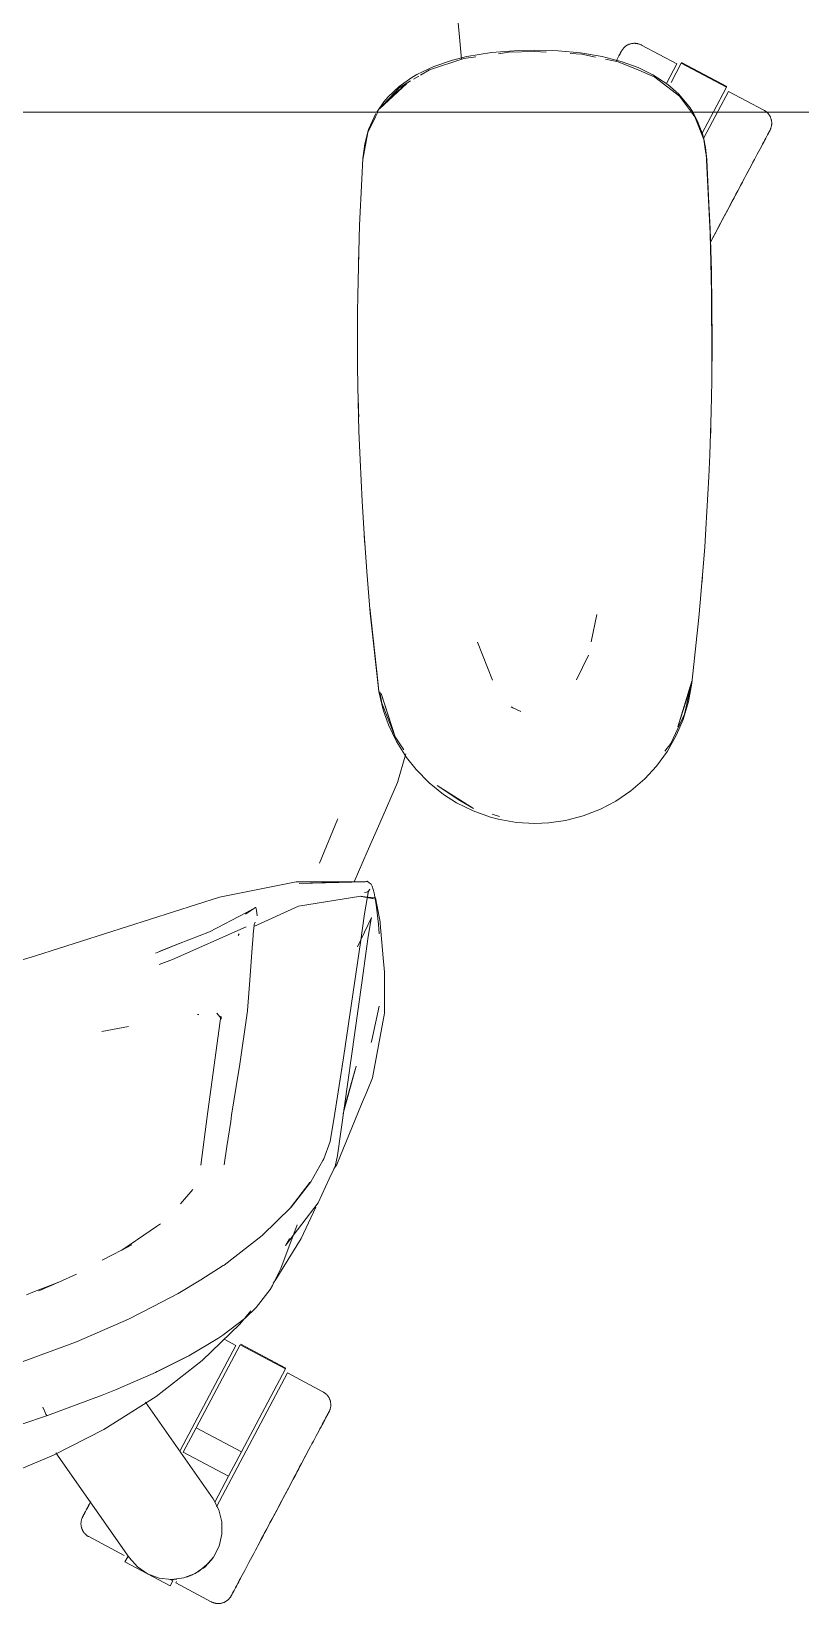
# Model space of a CAD drawing. Header units: millimetres. Extents: x 155927 to 317870, y -36033 to 97293.
# Drawn here: x 177060.7 to 177270.9, y 16499.8 to 16929.3 of the extents above; entities that cross this region are included whole.
import ezdxf

# ---------------------------------------------------------------- set-up
doc = ezdxf.new("R2010")
doc.units = ezdxf.units.MM
doc.header["$MEASUREMENT"] = 0
doc.layers.add('G-IMPT', color=8, linetype='CONTINUOUS', lineweight=9)
doc.layers.add('I-FURN', color=8, linetype='CONTINUOUS', lineweight=9)

msp = doc.modelspace()

# ---------------------------------------------------------------- linework, layer by layer
at = {"layer": 'G-IMPT'}
for p, q in [((177178.25, 16921.73), (177176.81, 16937.61)), ((177179.71, 16922.41), (177186.47, 16923.53)), ((177193.79, 16924.11), (177186.47, 16923.53)), ((177191.13, 16923.59), (177188.35, 16923.2)), ((177191.13, 16923.59), (177198.3, 16923.82)), ((177193.79, 16924.11), (177198.3, 16924.2)), ((177198.3, 16924.2), (177204.63, 16924.02)), ((177201.4, 16923.63), (177198.3, 16923.82)), ((177210.78, 16923.45), (177204.63, 16924.02)), ((177211.12, 16923.04), (177207.92, 16923.23)), ((177210.78, 16923.45), (177216.72, 16922.45)), ((177214.87, 16922.27), (177211.12, 16923.04)), ((177170.7, 16919.7), (177166.06, 16917.49)), ((177169.48, 16918.83), (177167.03, 16917.37)), ((177178.87, 16921.86), (177169.48, 16918.83)), ((177175.78, 16921.44), (177170.7, 16919.7)), ((177175.78, 16921.44), (177179.71, 16922.41)), ((177182.16, 16922.33), (177178.87, 16921.86)), ((177222.2, 16921.02), (177216.72, 16922.45)), ((177221.08, 16921), (177217.62, 16921.71)), ((177221.08, 16921), (177226.71, 16918.67)), ((177222.2, 16921.02), (177226.53, 16919.44)), ((177230.6, 16917.45), (177226.53, 16919.44)), ((177231.1, 16916.83), (177226.71, 16918.67)), ((177163.26, 16915.07), (177155.87, 16908.16)), ((177164.33, 16915.76), (177161.18, 16913.87)), ((177161.23, 16914.24), (177164.69, 16916.69)), ((177163.26, 16915.07), (177161.79, 16913.79)), ((177166.06, 16917.49), (177164.69, 16916.69)), ((177166.56, 16917.09), (177165.12, 16916.23)), ((177230.6, 16917.45), (177234.65, 16914.8)), ((177237.89, 16911.61), (177231.1, 16916.83)), ((177234.65, 16914.8), (177237.69, 16912.13)), ((177155.1, 16907.2), (177157.05, 16910.05)), ((177161.18, 16913.87), (177155.87, 16908.16)), ((177155.87, 16908.16), (177158.11, 16910.57)), ((177158.19, 16911.38), (177157.05, 16910.05)), ((177161.64, 16913.65), (177158.11, 16910.57)), ((177158.19, 16911.38), (177161.23, 16914.24)), ((177240.77, 16908.39), (177237.69, 16912.13)), ((177241.16, 16907.2), (177237.89, 16911.61)), ((177154.77, 16905.93), (177152.67, 16901.67)), ((177154.85, 16906.83), (177152.86, 16902.51)), ((177154.77, 16905.93), (177155.4, 16907.2)), ((177241.45, 16907.2), (177240.77, 16908.39)), ((177242.06, 16905.99), (177241.16, 16907.2)), ((177242.72, 16904.96), (177241.45, 16907.2)), ((177244.47, 16899.79), (177242.06, 16905.99)), ((177152.67, 16901.67), (177151.3, 16894.32)), ((177151.8, 16898.55), (177152.86, 16902.51)), ((177242.72, 16904.96), (177244.12, 16901.32)), ((177151.3, 16894.55), (177151.8, 16898.55)), ((177244.49, 16899.97), (177244.12, 16901.32)), ((177244.47, 16899.79), (177245.05, 16895.94)), ((177244.49, 16899.97), (177244.93, 16897.57)), ((177245.18, 16895.93), (177244.93, 16897.57)), ((177151.01, 16888.88), (177151.3, 16894.55)), ((177246.23, 16875.35), (177245.18, 16895.93)), ((177246.27, 16874.14), (177245.18, 16895.93)), ((177245.18, 16895.93), (177245.3, 16894.32)), ((177246.27, 16874.14), (177245.3, 16894.32)), ((177151.01, 16888.88), (177150.4, 16876.32)), ((177150.27, 16872.78), (177150.4, 16876.32)), ((177149.89, 16857.11), (177150.27, 16872.78)), ((177246.73, 16853.96), (177246.23, 16875.35)), ((177246.57, 16863.79), (177246.23, 16875.35)), ((177246.23, 16875.35), (177246.27, 16874.14)), ((177246.73, 16853.96), (177246.27, 16874.14)), ((177150.22, 16869.38), (177150.07, 16866.05)), ((177150.07, 16863.83), (177150.07, 16866.05)), ((177246.69, 16833.77), (177246.57, 16863.79)), ((177246.73, 16853.96), (177246.57, 16863.79)), ((177246.57, 16863.79), (177246.78, 16844.57)), ((177149.89, 16857.11), (177149.84, 16852.6)), ((177246.71, 16855.99), (177246.64, 16857.9)), ((177246.69, 16853.47), (177246.71, 16855.99)), ((177149.84, 16852.6), (177149.85, 16837.88)), ((177246.69, 16833.77), (177246.73, 16853.96)), ((177246.69, 16833.77), (177246.78, 16844.57)), ((177149.92, 16832.41), (177149.85, 16837.88)), ((177246.69, 16833.77), (177246.52, 16825.35)), ((177149.92, 16832.41), (177150.22, 16820.1)), ((177150.06, 16825.63), (177150.06, 16827.71)), ((177150.14, 16823.98), (177150.06, 16825.63)), ((177246.14, 16813.59), (177246.52, 16825.35)), ((177150.51, 16812.23), (177150.22, 16820.1)), ((177246.28, 16818.48), (177246.39, 16820.41)), ((177246.39, 16820.41), (177246.4, 16821.91)), ((177150.51, 16812.23), (177151.05, 16800.92)), ((177246.14, 16813.59), (177245.88, 16807.57)), ((177245.07, 16793.43), (177245.88, 16807.57)), ((177151.61, 16792.05), (177151.05, 16800.92)), ((177151.61, 16792.05), (177152.34, 16781.76)), ((177151.75, 16790.01), (177151.66, 16791.91)), ((177151.75, 16790.01), (177151.88, 16788.59)), ((177244.75, 16788.34), (177245.07, 16793.43)), ((177244.75, 16788.34), (177243.5, 16773.29)), ((177153.32, 16770.36), (177152.34, 16781.76)), ((177244.09, 16780.16), (177243.93, 16778.48)), ((177243.5, 16773.29), (177243.15, 16769.16)), ((177155.68, 16748.93), (177153.22, 16771.88)), ((177153.22, 16771.88), (177155.34, 16751.74)), ((177155.68, 16748.93), (177153.32, 16770.36)), ((177215.28, 16769.95), (177213.7, 16762.51)), ((177243.15, 16769.16), (177241.25, 16751.23)), ((177182.58, 16762.45), (177186.72, 16752.02)), ((177209.67, 16752.11), (177212.94, 16758.9)), ((177155.68, 16748.93), (177155.34, 16751.74)), ((177241.25, 16751.74), (177237.42, 16739.28)), ((177239.2, 16742.77), (177241.12, 16751.18)), ((177241.25, 16751.74), (177240.33, 16748.43)), ((177241.25, 16751.23), (177240.35, 16746.19)), ((177155.68, 16748.93), (177156.83, 16743.97)), ((177155.89, 16748.85), (177156.47, 16745.8)), ((177160.08, 16736.57), (177156.26, 16748.43)), ((177159.18, 16739.28), (177156.26, 16748.43)), ((177237.42, 16739.28), (177240.33, 16748.43)), ((177156.47, 16745.8), (177160.08, 16736.57)), ((177158.28, 16739.83), (177156.83, 16743.97)), ((177192.25, 16744.5), (177191.8, 16744.79)), ((177194.47, 16743.48), (177192.25, 16744.5)), ((177239.2, 16742.77), (177235.47, 16734.71)), ((177238.89, 16741.32), (177240.35, 16746.19)), ((177160.47, 16735.25), (177158.28, 16739.83)), ((177160.08, 16736.57), (177159.18, 16739.28)), ((177237.07, 16737.09), (177238.89, 16741.32)), ((177160.08, 16736.57), (177162.5, 16733)), ((177160.47, 16735.25), (177163.2, 16730.93)), ((177233.87, 16732.6), (177235.47, 16734.71)), ((177237.07, 16737.09), (177234.56, 16732.64)), ((177160.76, 16724.09), (177163.01, 16731.91)), ((177165.82, 16727.62), (177163.2, 16730.93)), ((177231.57, 16728.56), (177234.56, 16732.64)), ((177169.37, 16724.01), (177165.82, 16727.62)), ((177231.57, 16728.56), (177228.4, 16725.12)), ((177160.76, 16724.09), (177155.9, 16712.97)), ((177169.37, 16724.01), (177173.35, 16720.82)), ((177181.5, 16716.96), (177171.55, 16723.29)), ((177177.82, 16719.13), (177171.55, 16723.29)), ((177220.4, 16718.97), (177224.57, 16721.8)), ((177224.57, 16721.8), (177228.4, 16725.12)), ((177176.9, 16718.56), (177173.35, 16720.82)), ((177181.4, 16716.32), (177176.9, 16718.56)), ((177181.5, 16716.96), (177177.82, 16719.13)), ((177216.23, 16716.78), (177211.52, 16714.95)), ((177220.4, 16718.97), (177216.23, 16716.78)), ((177139.45, 16702.07), (177144.37, 16713.93)), ((177144.48, 16714.19), (177144.37, 16713.93)), ((177155.9, 16712.97), (177152.48, 16705.13)), ((177181.4, 16716.32), (177186.18, 16714.61)), ((177188.31, 16714.04), (177186.18, 16714.61)), ((177186.61, 16715.41), (177188.64, 16714.79)), ((177193.26, 16713.16), (177188.31, 16714.04)), ((177198.3, 16712.87), (177193.26, 16713.16)), ((177198.3, 16712.87), (177202.14, 16713.04)), ((177206.66, 16713.69), (177202.14, 16713.04)), ((177206.66, 16713.69), (177211.52, 16714.95)), ((177152.48, 16705.13), (177148.91, 16696.96)), ((177112.06, 16692.73), (177133.02, 16696.93)), ((177133.02, 16696.93), (177151.88, 16696.97)), ((177133.9, 16696.49), (177152.35, 16697.07)), ((177133.9, 16696.49), (177151.88, 16696.97)), ((177152.47, 16697.1), (177151.6, 16696.91)), ((177151.6, 16696.91), (177151.71, 16696.93)), ((177151.88, 16696.97), (177151.71, 16696.93)), ((177152.35, 16697.07), (177151.88, 16696.97)), ((177152.47, 16697.1), (177153.04, 16696.71)), ((177153.53, 16696.33), (177153.04, 16696.71)), ((177153.53, 16696.33), (177153.85, 16695.79)), ((177154.4, 16693.93), (177153.85, 16695.79)), ((177061.82, 16676.74), (177112.06, 16692.73)), ((177133.72, 16690.3), (177150.76, 16693.01)), ((177154.34, 16692.33), (177150.76, 16693.01)), ((177154.34, 16692.33), (177150.8, 16692.95)), ((177150.8, 16692.95), (177154.76, 16692.56)), ((177152.82, 16694.47), (177151.71, 16688.2)), ((177152.27, 16694.12), (177151.77, 16694.04)), ((177152.27, 16694.12), (177152.81, 16694.44)), ((177152.65, 16693.85), (177153.21, 16694.94)), ((177152.65, 16693.85), (177152.82, 16694.47)), ((177152.81, 16694.44), (177153.21, 16694.94)), ((177154.94, 16690.65), (177154.4, 16693.93)), ((177155.2, 16690.24), (177154.76, 16692.56)), ((177109.34, 16683.31), (177119.45, 16688.59)), ((177121.91, 16689.94), (177119.2, 16688.1)), ((177121.91, 16689.94), (177119.45, 16688.59)), ((177133.72, 16690.3), (177121.43, 16684.71)), ((177121.91, 16689.94), (177121.74, 16689.97)), ((177122.04, 16689.91), (177121.91, 16689.94)), ((177122.19, 16689.22), (177122.04, 16689.91)), ((177122.35, 16687.69), (177122.19, 16689.22)), ((177149.81, 16679.21), (177153.62, 16687.23)), ((177150.6, 16680.35), (177151.71, 16688.2)), ((177153.62, 16687.23), (177153.47, 16686.36)), ((177154.94, 16690.65), (177155.02, 16690.04)), ((177155.53, 16685.35), (177155.02, 16690.04)), ((177155.2, 16690.24), (177156.01, 16685.99)), ((177099.24, 16675.76), (177119.4, 16684.68)), ((177109.34, 16683.31), (177100.87, 16680.05)), ((177117.23, 16682.3), (177117.5, 16682.74)), ((177121.29, 16682.66), (177121.25, 16682.29)), ((177121.29, 16682.66), (177121.58, 16685.12)), ((177121.58, 16685.12), (177121.6, 16685.18)), ((177121.87, 16685.96), (177121.6, 16685.18)), ((177153.47, 16686.36), (177152.64, 16681.34)), ((177155.53, 16685.35), (177155.75, 16682.76)), ((177156.05, 16685.52), (177156.01, 16685.99)), ((177156.86, 16676.2), (177156.05, 16685.52)), ((177101.08, 16680.06), (177095.58, 16677.88)), ((177095.98, 16678.04), (177101.08, 16680.06)), ((177100.87, 16680.05), (177095.98, 16678.04)), ((177121, 16678.88), (177120.36, 16670.04)), ((177121, 16678.88), (177121.25, 16682.29)), ((177146.04, 16649.47), (177150.6, 16680.35)), ((177150.99, 16669.38), (177152.43, 16680.04)), ((177152.64, 16681.34), (177152.43, 16680.04)), ((177061.82, 16676.74), (177031.84, 16667.56)), ((177095.98, 16678.04), (177094.56, 16677.48)), ((177095.58, 16674.36), (177099.24, 16675.76)), ((177156.86, 16676.2), (177157.2, 16672.24)), ((177119.74, 16661.79), (177120.36, 16670.04)), ((177157.2, 16672.24), (177157.2, 16668.07)), ((177150.99, 16669.38), (177144.31, 16622.17)), ((177157.17, 16661.1), (177157.2, 16668.07)), ((177111.35, 16661.05), (177112.6, 16659.49)), ((177119.73, 16661.71), (177117.52, 16646.5)), ((177119.73, 16661.71), (177119.74, 16661.79)), ((177155.76, 16662.97), (177153.72, 16653.66)), ((177157.17, 16661.1), (177153.93, 16643.41)), ((177079.93, 16656.02), (177087.19, 16657.43)), ((177106.41, 16660.7), (177106.06, 16660.66)), ((177108.73, 16632.87), (177112.47, 16660.2)), ((177112.47, 16660.2), (177112.52, 16659.94)), ((177112.56, 16659.7), (177112.52, 16659.94)), ((177153.72, 16653.66), (177153.56, 16653.09)), ((177145.95, 16648.87), (177143.65, 16633.71)), ((177146.04, 16649.47), (177143.71, 16634.28)), ((177145.95, 16648.87), (177143.71, 16634.28)), ((177117.28, 16644.95), (177115.41, 16633.17)), ((177117.52, 16646.5), (177117.28, 16644.95)), ((177149.44, 16646.59), (177145.93, 16633.64)), ((177149.44, 16646.59), (177146.08, 16634.7)), ((177150.95, 16636.18), (177152.34, 16639.55)), ((177153.93, 16643.41), (177152.34, 16639.55)), ((177144.15, 16619.73), (177150.95, 16636.18)), ((177108.73, 16632.87), (177106.95, 16619.51)), ((177114.09, 16624.68), (177115.15, 16631.51)), ((177115.15, 16631.51), (177115.41, 16633.17)), ((177142.35, 16626.03), (177143.65, 16633.71)), ((177114.09, 16624.68), (177113.34, 16619.6)), ((177140.6, 16621.24), (177142.35, 16626.03)), ((177106.95, 16619.51), (177107.1, 16619.98)), ((177137.09, 16614.99), (177140.38, 16620.82)), ((177140.6, 16621.24), (177140.38, 16620.82)), ((177142.1, 16615.81), (177143.67, 16619.17)), ((177143.38, 16618.56), (177144.15, 16619.73)), ((177144.31, 16622.17), (177143.67, 16619.17)), ((177136.77, 16614.76), (177131.37, 16607.81)), ((177131.67, 16608.02), (177137.09, 16614.99)), ((177136.77, 16614.76), (177134.18, 16611.38)), ((177139.03, 16609.23), (177142.1, 16615.81)), ((177101.45, 16609.01), (177104.79, 16612.92)), ((177131.37, 16607.81), (177134.18, 16611.38)), ((177131.67, 16608.02), (177123.77, 16600.29)), ((177130.12, 16597.58), (177139.03, 16609.23)), ((177134.41, 16599.47), (177138.39, 16608.1)), ((177089.69, 16599.24), (177094.82, 16602.74)), ((177094.82, 16602.74), (177095.92, 16603.49)), ((177133.35, 16603.24), (177128.84, 16591.33)), ((177080.02, 16593.61), (177088.13, 16597.8)), ((177085.35, 16596.29), (177089.11, 16598.85)), ((177085.35, 16596.29), (177088.13, 16597.8)), ((177089.11, 16598.85), (177089.69, 16599.24)), ((177123.77, 16600.29), (177113.34, 16592.26)), ((177127.29, 16588.02), (177134.41, 16599.47)), ((177130.12, 16597.58), (177131.23, 16599.53)), ((177113.34, 16592.26), (177113.08, 16592.1)), ((177072.98, 16589.74), (177068.13, 16587.54)), ((177106.98, 16588.21), (177100.76, 16584.45)), ((177106.98, 16588.21), (177113.08, 16592.1)), ((177126.59, 16586.67), (177127.77, 16589.1)), ((177127.29, 16588.02), (177126.78, 16587.26)), ((177127.77, 16589.1), (177128.84, 16591.33)), ((177059.32, 16584.15), (177061.05, 16584.82)), ((177068.13, 16587.54), (177061.05, 16584.82)), ((177068.13, 16587.54), (177062.69, 16585.23)), ((177093.96, 16580.88), (177100.76, 16584.45)), ((177125.98, 16585.53), (177122.12, 16580.67)), ((177126.59, 16586.67), (177125.98, 16585.53)), ((177093.96, 16580.88), (177087.24, 16577.49)), ((177120.67, 16579.77), (177117.67, 16576.1)), ((177119.09, 16577.77), (177122.12, 16580.67)), ((177073.01, 16571.31), (177087.24, 16577.49)), ((177117.67, 16576.1), (177107.38, 16566.14)), ((177119.09, 16577.77), (177112.96, 16573.06)), ((177073.01, 16571.31), (177058.13, 16565.85)), ((177103.67, 16567.46), (177111.67, 16572.19)), ((177112.96, 16573.06), (177111.67, 16572.19)), ((177094.62, 16562.93), (177103.67, 16567.46)), ((177094.62, 16562.93), (177103.07, 16567.15)), ((177095.06, 16563.15), (177103.67, 16567.46)), ((177103.67, 16567.46), (177103.07, 16567.15)), ((177094.62, 16562.93), (177083.66, 16558.16)), ((177095.06, 16563.15), (177094.62, 16562.93)), ((177094.78, 16556.34), (177107.38, 16566.14)), ((177083.66, 16558.16), (177079.98, 16556.68)), ((177079.98, 16556.68), (177065.02, 16551.11)), ((177094.78, 16556.34), (177080.48, 16547.36)), ((177065.02, 16551.15), (177058.09, 16548.74)), ((177064.24, 16552.38), (177063.81, 16553.43)), ((177063.81, 16553.43), (177064.04, 16552.84)), ((177064.24, 16552.38), (177064.04, 16552.84)), ((177064.24, 16552.38), (177064.52, 16551.73)), ((177064.24, 16552.38), (177064.62, 16551.55)), ((177064.52, 16551.73), (177064.62, 16551.55)), ((177064.89, 16551.14), (177064.62, 16551.55)), ((177064.62, 16551.55), (177064.84, 16551.16)), ((177064.89, 16551.14), (177064.84, 16551.16)), ((177064.89, 16551.14), (177065.02, 16551.15)), ((177065.02, 16551.11), (177064.89, 16551.14)), ((177080.48, 16547.36), (177066.71, 16540.27)), ((177048.73, 16532.75), (177066.71, 16540.27))]:
    msp.add_line(p, q, dxfattribs=at)
at = {"layer": 'I-FURN'}
for p, q in [((177221.46, 16922.92), (177221.3, 16922.63)), ((177221.37, 16922.77), (177221.52, 16923.05)), ((177221.59, 16923.18), (177221.46, 16922.92)), ((177221.52, 16923.05), (177221.65, 16923.29)), ((177221.71, 16923.4), (177221.59, 16923.18)), ((177221.65, 16923.29), (177221.76, 16923.49)), ((177221.81, 16923.58), (177221.71, 16923.4)), ((177221.76, 16923.49), (177221.84, 16923.65)), ((177221.88, 16923.72), (177221.81, 16923.58)), ((177221.84, 16923.65), (177221.91, 16923.77)), ((177221.93, 16923.82), (177221.88, 16923.72)), ((177221.91, 16923.77), (177221.95, 16923.85)), ((177221.97, 16923.88), (177221.93, 16923.82)), ((177221.95, 16923.85), (177221.97, 16923.9)), ((177221.97, 16923.9), (177221.98, 16923.9)), ((177221.98, 16923.9), (177221.97, 16923.88)), ((177221.98, 16923.9), (177222.06, 16924.04)), ((177222.06, 16924.04), (177222.14, 16924.18)), ((177222.14, 16924.18), (177222.23, 16924.31)), ((177222.23, 16924.31), (177222.32, 16924.45)), ((177222.32, 16924.45), (177222.42, 16924.57)), ((177222.42, 16924.57), (177222.53, 16924.69)), ((177222.53, 16924.69), (177222.64, 16924.81)), ((177222.64, 16924.81), (177222.75, 16924.93)), ((177222.75, 16924.93), (177222.87, 16925.03)), ((177222.87, 16925.03), (177222.99, 16925.14)), ((177222.99, 16925.14), (177223.12, 16925.24)), ((177223.12, 16925.24), (177223.25, 16925.33)), ((177223.25, 16925.33), (177223.39, 16925.42)), ((177223.39, 16925.42), (177223.53, 16925.5)), ((177223.53, 16925.5), (177223.67, 16925.58)), ((177223.67, 16925.58), (177223.81, 16925.65)), ((177223.81, 16925.65), (177223.96, 16925.72)), ((177223.96, 16925.72), (177224.11, 16925.78)), ((177224.11, 16925.78), (177224.26, 16925.83)), ((177224.26, 16925.83), (177224.41, 16925.88)), ((177224.41, 16925.88), (177224.57, 16925.92)), ((177224.57, 16925.92), (177224.73, 16925.96)), ((177224.73, 16925.96), (177224.88, 16925.99)), ((177224.88, 16925.99), (177225.04, 16926.01)), ((177225.04, 16926.01), (177225.2, 16926.03)), ((177225.2, 16926.03), (177225.37, 16926.04)), ((177225.37, 16926.04), (177225.53, 16926.04)), ((177225.53, 16926.04), (177225.69, 16926.04)), ((177225.69, 16926.04), (177225.85, 16926.03)), ((177225.85, 16926.03), (177226.01, 16926.01)), ((177226.01, 16926.01), (177226.17, 16925.99)), ((177226.17, 16925.99), (177226.33, 16925.96)), ((177226.33, 16925.96), (177226.49, 16925.93)), ((177226.49, 16925.93), (177226.64, 16925.89)), ((177226.64, 16925.89), (177226.8, 16925.84)), ((177226.8, 16925.84), (177226.95, 16925.79)), ((177226.95, 16925.79), (177227.1, 16925.73)), ((177227.1, 16925.73), (177227.24, 16925.66)), ((177227.24, 16925.66), (177227.39, 16925.59)), ((177227.39, 16925.59), (177227.43, 16925.57)), ((177237.11, 16920.42), (177227.43, 16925.57)), ((177220.58, 16921.27), (177220.81, 16921.7)), ((177220.92, 16921.92), (177220.7, 16921.51)), ((177220.81, 16921.7), (177221.02, 16922.09)), ((177221.12, 16922.29), (177220.92, 16921.92)), ((177221.02, 16922.09), (177221.2, 16922.45)), ((177221.3, 16922.63), (177221.12, 16922.29)), ((177221.2, 16922.45), (177221.37, 16922.77)), ((177234.35, 16915.23), (177237.11, 16920.42)), ((177235.53, 16915.31), (177238.34, 16920.6)), ((177238.34, 16920.6), (177250.71, 16914.03)), ((177250.8, 16914.2), (177238.43, 16920.77)), ((177250.71, 16914.03), (177247.15, 16907.34)), ((177248.43, 16907.62), (177251.24, 16912.91)), ((177260.93, 16907.76), (177251.24, 16912.91)), ((176160.49, 16907.2), (177560.49, 16907.2)), ((177560.49, 16907.2), (176160.49, 16907.2)), ((177247.15, 16907.34), (177244.05, 16901.52)), ((177244.51, 16900.24), (177248.43, 16907.62)), ((177260.93, 16907.76), (177261.07, 16907.68)), ((177261.07, 16907.68), (177261.2, 16907.59)), ((177261.2, 16907.59), (177261.34, 16907.51)), ((177261.34, 16907.51), (177261.47, 16907.41)), ((177261.47, 16907.41), (177261.6, 16907.31)), ((177261.6, 16907.31), (177261.72, 16907.21)), ((177261.72, 16907.21), (177261.84, 16907.1)), ((177261.84, 16907.1), (177261.95, 16906.98)), ((177261.95, 16906.98), (177262.06, 16906.86)), ((177262.06, 16906.86), (177262.16, 16906.74)), ((177262.16, 16906.74), (177262.26, 16906.61)), ((177262.26, 16906.61), (177262.36, 16906.48)), ((177262.36, 16906.48), (177262.44, 16906.35)), ((177262.44, 16906.35), (177262.53, 16906.21)), ((177262.53, 16906.21), (177262.6, 16906.07)), ((177262.6, 16906.07), (177262.68, 16905.92)), ((177262.68, 16905.92), (177262.74, 16905.78)), ((177262.74, 16905.78), (177262.8, 16905.63)), ((177261.99, 16901.17), (177262.14, 16901.45)), ((177262.21, 16901.59), (177262.07, 16901.33)), ((177262.14, 16901.45), (177262.27, 16901.69)), ((177262.33, 16901.81), (177262.21, 16901.59)), ((177262.27, 16901.69), (177262.37, 16901.89)), ((177262.42, 16901.99), (177262.33, 16901.81)), ((177262.37, 16901.89), (177262.46, 16902.06)), ((177262.5, 16902.13), (177262.42, 16901.99)), ((177262.46, 16902.06), (177262.52, 16902.18)), ((177262.55, 16902.23), (177262.5, 16902.13)), ((177262.52, 16902.18), (177262.57, 16902.26)), ((177262.58, 16902.29), (177262.55, 16902.23)), ((177262.57, 16902.26), (177262.59, 16902.3)), ((177262.59, 16902.31), (177262.58, 16902.29)), ((177262.61, 16902.35), (177262.59, 16902.31)), ((177262.59, 16902.3), (177262.59, 16902.31)), ((177262.68, 16902.49), (177262.61, 16902.35)), ((177262.75, 16902.64), (177262.68, 16902.49)), ((177262.81, 16902.79), (177262.75, 16902.64)), ((177262.8, 16905.63), (177262.86, 16905.47)), ((177262.86, 16902.94), (177262.81, 16902.79)), ((177262.86, 16905.47), (177262.9, 16905.32)), ((177262.91, 16903.09), (177262.86, 16902.94)), ((177262.9, 16905.32), (177262.95, 16905.17)), ((177262.95, 16903.25), (177262.91, 16903.09)), ((177262.95, 16905.17), (177262.98, 16905.01)), ((177262.99, 16903.41), (177262.95, 16903.25)), ((177262.98, 16905.01), (177263.01, 16904.85)), ((177263.01, 16903.57), (177262.99, 16903.41)), ((177263.01, 16904.85), (177263.03, 16904.69)), ((177263.04, 16903.72), (177263.01, 16903.57)), ((177263.03, 16904.69), (177263.05, 16904.53)), ((177263.05, 16903.89), (177263.04, 16903.72)), ((177263.05, 16904.53), (177263.06, 16904.37)), ((177263.06, 16904.05), (177263.05, 16903.89)), ((177263.06, 16904.37), (177263.06, 16904.21)), ((177263.06, 16904.21), (177263.06, 16904.05)), ((177259.77, 16897), (177260.09, 16897.6)), ((177260.26, 16897.92), (177259.95, 16897.33)), ((177260.09, 16897.6), (177260.4, 16898.17)), ((177260.55, 16898.47), (177260.26, 16897.92)), ((177260.4, 16898.17), (177260.68, 16898.71)), ((177260.83, 16898.98), (177260.55, 16898.47)), ((177260.68, 16898.71), (177260.95, 16899.21)), ((177261.08, 16899.47), (177260.83, 16898.98)), ((177260.95, 16899.21), (177261.19, 16899.68)), ((177261.32, 16899.91), (177261.08, 16899.47)), ((177261.19, 16899.68), (177261.42, 16900.11)), ((177261.54, 16900.32), (177261.32, 16899.91)), ((177261.42, 16900.11), (177261.63, 16900.5)), ((177261.74, 16900.7), (177261.54, 16900.32)), ((177261.63, 16900.5), (177261.82, 16900.85)), ((177261.91, 16901.03), (177261.74, 16900.7)), ((177261.82, 16900.85), (177261.99, 16901.17)), ((177262.07, 16901.33), (177261.91, 16901.03)), ((177257.52, 16892.76), (177257.93, 16893.54)), ((177257.93, 16893.54), (177258.33, 16894.29)), ((177258.33, 16894.29), (177258.71, 16895.01)), ((177258.71, 16895.01), (177259.08, 16895.71)), ((177259.08, 16895.71), (177259.44, 16896.37)), ((177259.44, 16896.37), (177259.77, 16897)), ((177255.53, 16889.02), (177255.05, 16888.12)), ((177255.27, 16888.54), (177255.74, 16889.42)), ((177255.99, 16889.89), (177255.53, 16889.02)), ((177255.74, 16889.42), (177256.2, 16890.29)), ((177256.45, 16890.75), (177255.99, 16889.89)), ((177256.2, 16890.29), (177256.65, 16891.14)), ((177256.89, 16891.59), (177256.45, 16890.75)), ((177256.65, 16891.14), (177257.09, 16891.96)), ((177257.09, 16891.96), (177257.52, 16892.76)), ((177253.06, 16884.38), (177252.54, 16883.41)), ((177252.78, 16883.86), (177253.29, 16884.82)), ((177253.57, 16885.33), (177253.06, 16884.38)), ((177253.29, 16884.82), (177253.8, 16885.77)), ((177254.07, 16886.28), (177253.57, 16885.33)), ((177253.8, 16885.77), (177254.3, 16886.71)), ((177254.56, 16887.21), (177254.07, 16886.28)), ((177254.3, 16886.71), (177254.79, 16887.63)), ((177255.05, 16888.12), (177254.56, 16887.21)), ((177254.79, 16887.63), (177255.27, 16888.54)), ((177250.97, 16880.45), (177250.44, 16879.45)), ((177250.68, 16879.91), (177251.21, 16880.91)), ((177251.5, 16881.44), (177250.97, 16880.45)), ((177251.21, 16880.91), (177251.74, 16881.9)), ((177252.02, 16882.43), (177251.5, 16881.44)), ((177251.74, 16881.9), (177252.26, 16882.88)), ((177252.54, 16883.41), (177252.02, 16882.43)), ((177252.26, 16882.88), (177252.78, 16883.86)), ((177248.01, 16874.89), (177248.55, 16875.89)), ((177248.84, 16876.44), (177248.3, 16875.43)), ((177248.55, 16875.89), (177249.08, 16876.9)), ((177249.37, 16877.44), (177248.84, 16876.44)), ((177249.08, 16876.9), (177249.62, 16877.9)), ((177249.91, 16878.45), (177249.37, 16877.44)), ((177249.62, 16877.9), (177250.15, 16878.91)), ((177250.44, 16879.45), (177249.91, 16878.45)), ((177250.15, 16878.91), (177250.68, 16879.91)), ((177246.71, 16872.44), (177246.19, 16871.46)), ((177246.43, 16871.91), (177246.96, 16872.9)), ((177247.24, 16873.43), (177246.71, 16872.44)), ((177246.96, 16872.9), (177247.48, 16873.89)), ((177247.77, 16874.43), (177247.24, 16873.43)), ((177247.48, 16873.89), (177248.01, 16874.89)), ((177248.3, 16875.43), (177247.77, 16874.43)), ((177116.55, 16570.29), (177113.4, 16571.97)), ((177101.3, 16541.59), (177116.55, 16570.29)), ((177105.71, 16547.76), (177117.78, 16570.47)), ((177117.78, 16570.47), (177130.15, 16563.9)), ((177130.24, 16564.07), (177117.88, 16570.64)), ((177111.22, 16526.17), (177130.68, 16562.78)), ((177130.15, 16563.9), (177118.07, 16541.19)), ((177140.37, 16557.63), (177130.68, 16562.78)), ((177091.82, 16554.79), (177110.33, 16528.36)), ((177140.37, 16557.63), (177140.51, 16557.55)), ((177140.51, 16557.55), (177140.64, 16557.46)), ((177140.64, 16557.46), (177140.78, 16557.38)), ((177140.78, 16557.38), (177140.91, 16557.28)), ((177140.91, 16557.28), (177141.04, 16557.18)), ((177141.04, 16557.18), (177141.16, 16557.08)), ((177141.16, 16557.08), (177141.28, 16556.97)), ((177141.28, 16556.97), (177141.39, 16556.85)), ((177141.39, 16556.85), (177141.5, 16556.73)), ((177141.5, 16556.73), (177141.6, 16556.61)), ((177141.6, 16556.61), (177141.7, 16556.48)), ((177141.7, 16556.48), (177141.8, 16556.35)), ((177141.8, 16556.35), (177141.88, 16556.22)), ((177141.88, 16556.22), (177141.97, 16556.08)), ((177141.97, 16556.08), (177142.05, 16555.94)), ((177142.05, 16555.94), (177142.12, 16555.79)), ((177142.12, 16555.79), (177142.18, 16555.65)), ((177142.18, 16555.65), (177142.24, 16555.5)), ((177142.24, 16555.5), (177142.3, 16555.34)), ((177142.3, 16555.34), (177142.35, 16555.19)), ((177142.35, 16555.19), (177142.39, 16555.04)), ((177142.39, 16555.04), (177142.42, 16554.88)), ((177142.42, 16554.88), (177142.45, 16554.72)), ((177142.45, 16554.72), (177142.47, 16554.56)), ((177142.48, 16553.59), (177142.45, 16553.44)), ((177142.47, 16554.56), (177142.49, 16554.4)), ((177142.49, 16553.76), (177142.48, 16553.59)), ((177142.49, 16554.4), (177142.5, 16554.24)), ((177142.5, 16553.92), (177142.49, 16553.76)), ((177142.5, 16554.24), (177142.5, 16554.08)), ((177142.5, 16554.08), (177142.5, 16553.92)), ((177140.52, 16549.34), (177140.27, 16548.85)), ((177140.39, 16549.08), (177140.63, 16549.55)), ((177140.76, 16549.78), (177140.52, 16549.34)), ((177140.63, 16549.55), (177140.86, 16549.98)), ((177140.98, 16550.19), (177140.76, 16549.78)), ((177140.86, 16549.98), (177141.07, 16550.37)), ((177141.18, 16550.57), (177140.98, 16550.19)), ((177141.07, 16550.37), (177141.26, 16550.72)), ((177141.35, 16550.9), (177141.18, 16550.57)), ((177141.26, 16550.72), (177141.43, 16551.04)), ((177141.51, 16551.2), (177141.35, 16550.9)), ((177141.43, 16551.04), (177141.58, 16551.32)), ((177141.65, 16551.46), (177141.51, 16551.2)), ((177141.58, 16551.32), (177141.71, 16551.56)), ((177141.77, 16551.68), (177141.65, 16551.46)), ((177141.71, 16551.56), (177141.81, 16551.76)), ((177141.86, 16551.86), (177141.77, 16551.68)), ((177141.81, 16551.76), (177141.9, 16551.93)), ((177141.94, 16552), (177141.86, 16551.86)), ((177141.9, 16551.93), (177141.96, 16552.05)), ((177141.99, 16552.1), (177141.94, 16552)), ((177141.96, 16552.05), (177142.01, 16552.13)), ((177142.02, 16552.16), (177141.99, 16552.1)), ((177142.01, 16552.13), (177142.03, 16552.17)), ((177142.03, 16552.18), (177142.02, 16552.16)), ((177142.05, 16552.22), (177142.03, 16552.18)), ((177142.03, 16552.17), (177142.03, 16552.18)), ((177142.12, 16552.36), (177142.05, 16552.22)), ((177142.19, 16552.51), (177142.12, 16552.36)), ((177142.25, 16552.66), (177142.19, 16552.51)), ((177142.3, 16552.81), (177142.25, 16552.66)), ((177142.35, 16552.96), (177142.3, 16552.81)), ((177142.39, 16553.12), (177142.35, 16552.96)), ((177142.43, 16553.28), (177142.39, 16553.12)), ((177142.45, 16553.44), (177142.43, 16553.28)), ((177102.18, 16541.12), (177105.71, 16547.76)), ((177105.71, 16547.76), (177118.07, 16541.19)), ((177138.15, 16544.88), (177138.52, 16545.58)), ((177138.52, 16545.58), (177138.88, 16546.24)), ((177138.88, 16546.24), (177139.21, 16546.87)), ((177139.21, 16546.87), (177139.53, 16547.47)), ((177139.7, 16547.79), (177139.39, 16547.2)), ((177139.53, 16547.47), (177139.84, 16548.04)), ((177139.99, 16548.34), (177139.7, 16547.79)), ((177139.84, 16548.04), (177140.12, 16548.58)), ((177140.27, 16548.85), (177139.99, 16548.34)), ((177140.12, 16548.58), (177140.39, 16549.08)), ((177087.4, 16512.31), (177067.38, 16540.9)), ((177102.18, 16541.12), (177114.54, 16534.55)), ((177118.07, 16541.19), (177114.54, 16534.55)), ((177135.64, 16540.16), (177136.09, 16541.01)), ((177136.33, 16541.46), (177135.89, 16540.62)), ((177136.09, 16541.01), (177136.53, 16541.83)), ((177136.53, 16541.83), (177136.96, 16542.63)), ((177136.96, 16542.63), (177137.37, 16543.41)), ((177137.37, 16543.41), (177137.77, 16544.16)), ((177137.77, 16544.16), (177138.15, 16544.88)), ((177133.24, 16535.64), (177133.74, 16536.58)), ((177134, 16537.08), (177133.51, 16536.15)), ((177133.74, 16536.58), (177134.23, 16537.5)), ((177134.49, 16537.99), (177134, 16537.08)), ((177134.23, 16537.5), (177134.71, 16538.41)), ((177134.97, 16538.89), (177134.49, 16537.99)), ((177134.71, 16538.41), (177135.18, 16539.29)), ((177135.43, 16539.76), (177134.97, 16538.89)), ((177135.18, 16539.29), (177135.64, 16540.16)), ((177135.89, 16540.62), (177135.43, 16539.76)), ((177114.54, 16534.55), (177110.79, 16527.49)), ((177131.46, 16532.3), (177130.94, 16531.31)), ((177131.18, 16531.77), (177131.7, 16532.75)), ((177131.98, 16533.28), (177131.46, 16532.3)), ((177131.7, 16532.75), (177132.22, 16533.73)), ((177132.5, 16534.25), (177131.98, 16533.28)), ((177132.22, 16533.73), (177132.73, 16534.69)), ((177133.01, 16535.2), (177132.5, 16534.25)), ((177132.73, 16534.69), (177133.24, 16535.64)), ((177133.51, 16536.15), (177133.01, 16535.2)), ((177110.33, 16528.36), (177111.91, 16525.38)), ((177128.52, 16526.77), (177129.06, 16527.77)), ((177129.35, 16528.32), (177128.81, 16527.31)), ((177129.06, 16527.77), (177129.59, 16528.78)), ((177129.88, 16529.32), (177129.35, 16528.32)), ((177129.59, 16528.78), (177130.12, 16529.78)), ((177130.41, 16530.32), (177129.88, 16529.32)), ((177130.12, 16529.78), (177130.65, 16530.78)), ((177130.94, 16531.31), (177130.41, 16530.32)), ((177130.65, 16530.78), (177131.18, 16531.77)), ((177074.59, 16523.31), (177074.67, 16523.46)), ((177074.67, 16523.46), (177074.69, 16523.5)), ((177074.71, 16523.55), (177074.69, 16523.5)), ((177074.69, 16523.5), (177074.7, 16523.52)), ((177074.69, 16523.5), (177074.69, 16523.5)), ((177074.7, 16523.52), (177074.73, 16523.58)), ((177074.75, 16523.63), (177074.71, 16523.55)), ((177074.73, 16523.58), (177074.78, 16523.68)), ((177074.82, 16523.75), (177074.75, 16523.63)), ((177074.78, 16523.68), (177074.86, 16523.82)), ((177074.91, 16523.91), (177074.82, 16523.75)), ((177074.86, 16523.82), (177074.95, 16524)), ((177075.01, 16524.11), (177074.91, 16523.91)), ((177074.95, 16524), (177075.07, 16524.22)), ((177075.14, 16524.35), (177075.01, 16524.11)), ((177075.07, 16524.22), (177075.21, 16524.48)), ((177075.29, 16524.63), (177075.14, 16524.35)), ((177075.21, 16524.48), (177075.36, 16524.77)), ((177075.46, 16524.95), (177075.29, 16524.63)), ((177075.36, 16524.77), (177075.54, 16525.11)), ((177075.65, 16525.31), (177075.46, 16524.95)), ((177075.54, 16525.11), (177075.74, 16525.48)), ((177075.86, 16525.7), (177075.65, 16525.31)), ((177075.74, 16525.48), (177075.96, 16525.89)), ((177076.08, 16526.13), (177075.86, 16525.7)), ((177075.96, 16525.89), (177076.2, 16526.34)), ((177076.33, 16526.59), (177076.08, 16526.13)), ((177076.2, 16526.34), (177076.45, 16526.82)), ((177076.6, 16527.1), (177076.33, 16526.59)), ((177076.45, 16526.82), (177076.73, 16527.34)), ((177076.88, 16527.63), (177076.6, 16527.1)), ((177111.91, 16525.38), (177112.74, 16522.11)), ((177126.4, 16522.77), (177126.92, 16523.76)), ((177127.21, 16524.3), (177126.68, 16523.3)), ((177126.92, 16523.76), (177127.46, 16524.76)), ((177127.74, 16525.3), (177127.21, 16524.3)), ((177127.46, 16524.76), (177127.99, 16525.76)), ((177128.28, 16526.31), (177127.74, 16525.3)), ((177127.99, 16525.76), (177128.52, 16526.77)), ((177128.81, 16527.31), (177128.28, 16526.31)), ((177074.21, 16521.6), (177074.22, 16521.76)), ((177074.22, 16521.44), (177074.21, 16521.6)), ((177074.22, 16521.76), (177074.23, 16521.92)), ((177074.23, 16521.28), (177074.22, 16521.44)), ((177074.23, 16521.92), (177074.24, 16522.08)), ((177074.24, 16521.11), (177074.23, 16521.28)), ((177074.24, 16522.08), (177074.26, 16522.24)), ((177074.27, 16520.96), (177074.24, 16521.11)), ((177074.26, 16522.24), (177074.29, 16522.4)), ((177074.3, 16520.8), (177074.27, 16520.96)), ((177074.29, 16522.4), (177074.33, 16522.56)), ((177074.33, 16520.64), (177074.3, 16520.8)), ((177074.33, 16522.56), (177074.37, 16522.71)), ((177074.37, 16520.48), (177074.33, 16520.64)), ((177074.37, 16522.71), (177074.42, 16522.87)), ((177074.42, 16520.33), (177074.37, 16520.48)), ((177074.42, 16522.87), (177074.47, 16523.02)), ((177074.48, 16520.18), (177074.42, 16520.33)), ((177074.47, 16523.02), (177074.53, 16523.17)), ((177074.54, 16520.03), (177074.48, 16520.18)), ((177074.53, 16523.17), (177074.59, 16523.31)), ((177074.6, 16519.88), (177074.54, 16520.03)), ((177074.67, 16519.74), (177074.6, 16519.88)), ((177074.75, 16519.6), (177074.67, 16519.74)), ((177074.83, 16519.46), (177074.75, 16519.6)), ((177074.92, 16519.32), (177074.83, 16519.46)), ((177075.02, 16519.19), (177074.92, 16519.32)), ((177075.12, 16519.07), (177075.02, 16519.19)), ((177112.74, 16522.11), (177112.76, 16518.74)), ((177124.6, 16519.39), (177124.09, 16518.44)), ((177124.33, 16518.88), (177124.84, 16519.83)), ((177125.11, 16520.35), (177124.6, 16519.39)), ((177124.84, 16519.83), (177125.35, 16520.8)), ((177125.63, 16521.33), (177125.11, 16520.35)), ((177125.35, 16520.8), (177125.87, 16521.78)), ((177126.15, 16522.31), (177125.63, 16521.33)), ((177125.87, 16521.78), (177126.4, 16522.77)), ((177126.68, 16523.3), (177126.15, 16522.31)), ((177075.22, 16518.94), (177075.12, 16519.07)), ((177075.33, 16518.82), (177075.22, 16518.94)), ((177075.44, 16518.71), (177075.33, 16518.82)), ((177075.56, 16518.6), (177075.44, 16518.71)), ((177075.68, 16518.49), (177075.56, 16518.6)), ((177075.81, 16518.39), (177075.68, 16518.49)), ((177075.94, 16518.3), (177075.81, 16518.39)), ((177076.07, 16518.21), (177075.94, 16518.3)), ((177076.21, 16518.13), (177076.07, 16518.21)), ((177076.35, 16518.05), (177076.21, 16518.13)), ((177076.35, 16518.05), (177086.04, 16512.9)), ((177111.98, 16515.46), (177110.43, 16512.46)), ((177112.76, 16518.74), (177111.98, 16515.46)), ((177121.9, 16514.31), (177122.37, 16515.19)), ((177122.37, 16515.19), (177122.84, 16516.09)), ((177123.11, 16516.58), (177122.62, 16515.67)), ((177122.84, 16516.09), (177123.33, 16517)), ((177123.6, 16517.5), (177123.11, 16516.58)), ((177123.33, 16517), (177123.82, 16517.93)), ((177124.09, 16518.44), (177123.6, 16517.5)), ((177123.82, 16517.93), (177124.33, 16518.88)), ((177086.24, 16511.15), (177086.98, 16512.54)), ((177086.24, 16511.15), (177098.6, 16504.58)), ((177086.98, 16512.54), (177086.94, 16512.46)), ((177089.65, 16509.8), (177087.4, 16512.31)), ((177106.29, 16508.46), (177109.07, 16510.76)), ((177110.43, 16512.46), (177108.21, 16509.92)), ((177109.07, 16510.76), (177110.23, 16512.18)), ((177119.75, 16510.26), (177120.15, 16511.02)), ((177120.15, 16511.02), (177120.57, 16511.81)), ((177120.57, 16511.81), (177121, 16512.62)), ((177121, 16512.62), (177121.45, 16513.46)), ((177121.45, 16513.46), (177121.9, 16514.31)), ((177092.44, 16507.9), (177089.65, 16509.8)), ((177095.61, 16506.72), (177092.44, 16507.9)), ((177098.96, 16506.34), (177095.61, 16506.72)), ((177099.34, 16505.97), (177098.59, 16506.37)), ((177102.3, 16506.77), (177098.96, 16506.34)), ((177105.45, 16507.99), (177102.3, 16506.77)), ((177108.21, 16509.92), (177105.45, 16507.99)), ((177117.34, 16505.74), (177117.64, 16506.29)), ((177117.8, 16506.6), (177117.5, 16506.04)), ((177117.64, 16506.29), (177117.95, 16506.88)), ((177117.95, 16506.88), (177118.27, 16507.49)), ((177118.27, 16507.49), (177118.62, 16508.14)), ((177118.62, 16508.14), (177118.98, 16508.82)), ((177118.98, 16508.82), (177119.36, 16509.53)), ((177119.36, 16509.53), (177119.75, 16510.26)), ((177099.34, 16505.97), (177098.6, 16504.58)), ((177099.3, 16505.88), (177099.34, 16505.97)), ((177100.17, 16505.39), (177100.37, 16505.76)), ((177100.17, 16505.39), (177109.85, 16500.24)), ((177115.31, 16501.92), (177115.34, 16501.98)), ((177115.37, 16502.03), (177115.33, 16501.95)), ((177115.34, 16501.98), (177115.4, 16502.08)), ((177115.44, 16502.15), (177115.37, 16502.03)), ((177115.4, 16502.08), (177115.47, 16502.22)), ((177115.52, 16502.32), (177115.44, 16502.15)), ((177115.47, 16502.22), (177115.57, 16502.4)), ((177115.63, 16502.52), (177115.52, 16502.32)), ((177115.57, 16502.4), (177115.68, 16502.62)), ((177115.76, 16502.76), (177115.63, 16502.52)), ((177115.68, 16502.62), (177115.82, 16502.88)), ((177115.9, 16503.04), (177115.76, 16502.76)), ((177115.82, 16502.88), (177115.98, 16503.18)), ((177116.07, 16503.35), (177115.9, 16503.04)), ((177115.98, 16503.18), (177116.16, 16503.51)), ((177116.26, 16503.71), (177116.07, 16503.35)), ((177116.16, 16503.51), (177116.36, 16503.89)), ((177116.47, 16504.1), (177116.26, 16503.71)), ((177116.36, 16503.89), (177116.57, 16504.3)), ((177116.7, 16504.53), (177116.47, 16504.1)), ((177116.57, 16504.3), (177116.81, 16504.74)), ((177116.95, 16505), (177116.7, 16504.53)), ((177116.81, 16504.74), (177117.07, 16505.22)), ((177117.21, 16505.5), (177116.95, 16505)), ((177117.07, 16505.22), (177117.34, 16505.74)), ((177117.5, 16506.04), (177117.21, 16505.5)), ((177109.89, 16500.22), (177109.85, 16500.24)), ((177110.03, 16500.14), (177109.89, 16500.22)), ((177110.18, 16500.08), (177110.03, 16500.14)), ((177110.33, 16500.02), (177110.18, 16500.08)), ((177110.48, 16499.97), (177110.33, 16500.02)), ((177110.64, 16499.92), (177110.48, 16499.97)), ((177110.79, 16499.88), (177110.64, 16499.92)), ((177110.95, 16499.84), (177110.79, 16499.88)), ((177111.11, 16499.81), (177110.95, 16499.84)), ((177111.27, 16499.79), (177111.11, 16499.81)), ((177111.43, 16499.78), (177111.27, 16499.79)), ((177111.59, 16499.77), (177111.43, 16499.78)), ((177111.75, 16499.76), (177111.59, 16499.77)), ((177111.91, 16499.77), (177111.75, 16499.76)), ((177112.07, 16499.78), (177111.91, 16499.77)), ((177112.23, 16499.79), (177112.07, 16499.78)), ((177112.39, 16499.82), (177112.23, 16499.79)), ((177112.55, 16499.85), (177112.39, 16499.82)), ((177112.71, 16499.88), (177112.55, 16499.85)), ((177112.87, 16499.92), (177112.71, 16499.88)), ((177113.02, 16499.97), (177112.87, 16499.92)), ((177113.17, 16500.03), (177113.02, 16499.97)), ((177113.32, 16500.09), (177113.17, 16500.03)), ((177113.47, 16500.15), (177113.32, 16500.09)), ((177113.61, 16500.22), (177113.47, 16500.15)), ((177113.75, 16500.3), (177113.61, 16500.22)), ((177113.89, 16500.38), (177113.75, 16500.3)), ((177114.03, 16500.47), (177113.89, 16500.38)), ((177114.16, 16500.57), (177114.03, 16500.47)), ((177114.28, 16500.67), (177114.16, 16500.57)), ((177114.41, 16500.77), (177114.28, 16500.67)), ((177114.53, 16500.88), (177114.41, 16500.77)), ((177114.64, 16500.99), (177114.53, 16500.88)), ((177114.75, 16501.11), (177114.64, 16500.99)), ((177114.85, 16501.23), (177114.75, 16501.11)), ((177114.95, 16501.36), (177114.85, 16501.23)), ((177115.05, 16501.49), (177114.95, 16501.36)), ((177115.14, 16501.62), (177115.05, 16501.49)), ((177115.22, 16501.76), (177115.14, 16501.62)), ((177115.3, 16501.9), (177115.22, 16501.76)), ((177115.33, 16501.95), (177115.3, 16501.91)), ((177115.3, 16501.9), (177115.31, 16501.92)), ((177115.3, 16501.91), (177115.3, 16501.9))]:
    msp.add_line(p, q, dxfattribs=at)
for points in [[(177100.4, 16506.44), (177100.02, 16506.4), (177099.36, 16506.36), (177098.82, 16506.36), (177098.59, 16506.37)], [(177108.73, 16510.41), (177108.33, 16510), (177107.92, 16509.64), (177107.5, 16509.31)]]:
    msp.add_open_spline(points, degree=3, dxfattribs=at)
msp.add_open_spline([(177104.89, 16507.7), (177104.74, 16507.63), (177104.1, 16507.34), (177103.47, 16507.11), (177103, 16506.97)], degree=3, knots=[-0.5319761, -0.5319761, -0.5319761, -0.5319761, -0.5, -0.4, -0.4, -0.4, -0.4], dxfattribs=at)

doc.saveas('drawing.dxf')
